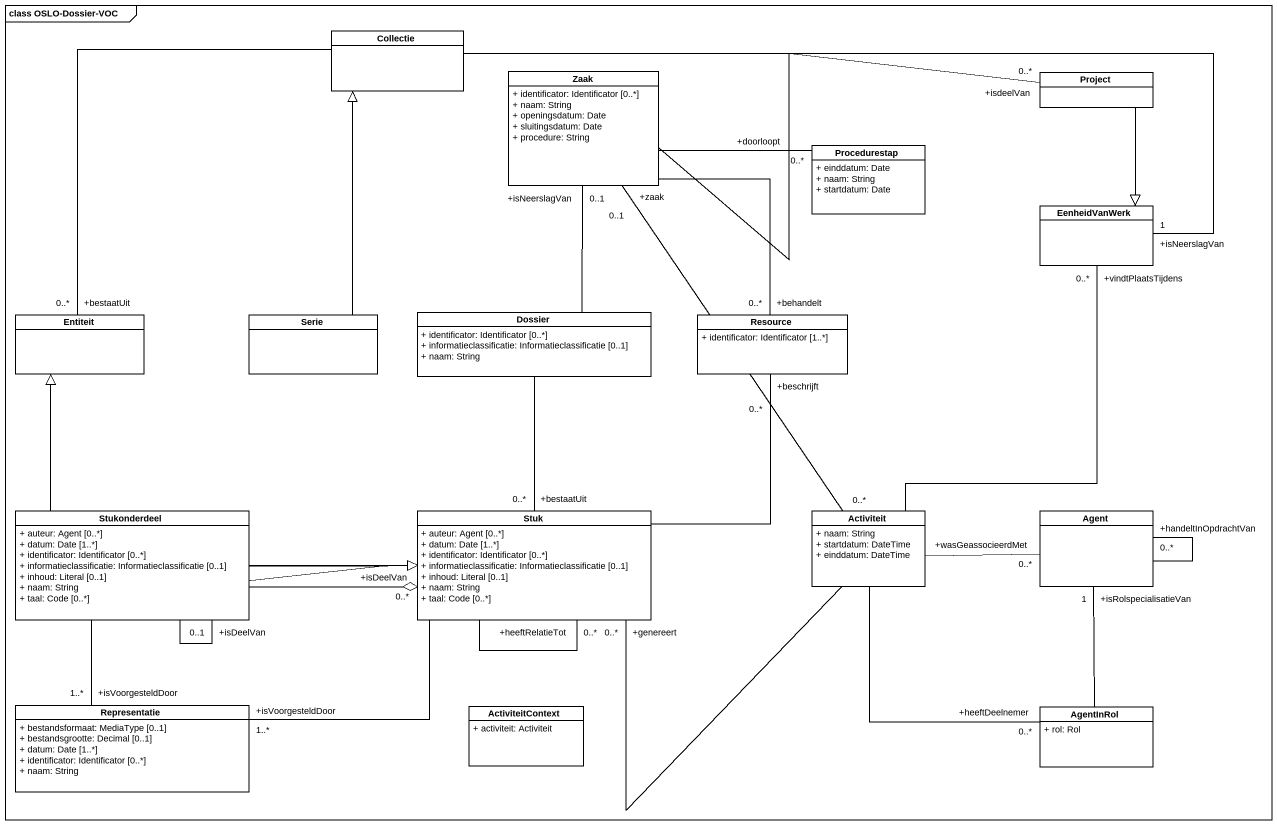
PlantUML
@startuml
mainframe class OSLO-Dossier-VOC
hide circle
hide empty members
skinparam classAttributeIconSize 0
class Collectie #FFFFFF
class Zaak {
  + identificator: Identificator [0..*]
  + naam: String
  + openingsdatum: Date
  + sluitingsdatum: Date
  + procedure: String
}
class Project #FFFFFF
class Procedurestap {
  + einddatum: Date
  + naam: String
  + startdatum: Date
}
class EenheidVanWerk #FFFFFF
class Entiteit #FFFFFF
class Serie
class Dossier {
  + identificator: Identificator [0..*]
  + informatieclassificatie: Informatieclassificatie [0..1]
  + naam: String
}
class Resource {
  + identificator: Identificator [1..*]
}
class Stukonderdeel {
  + auteur: Agent [0..*]
  + datum: Date [1..*]
  + identificator: Identificator [0..*]
  + informatieclassificatie: Informatieclassificatie [0..1]
  + inhoud: Literal [0..1]
  + naam: String
  + taal: Code [0..*]
}
class Stuk {
  + auteur: Agent [0..*]
  + datum: Date [1..*]
  + identificator: Identificator [0..*]
  + informatieclassificatie: Informatieclassificatie [0..1]
  + inhoud: Literal [0..1]
  + naam: String
  + taal: Code [0..*]
}
class Activiteit {
  + naam: String
  + startdatum: DateTime
  + einddatum: DateTime
}
class "Agent" as Agent_
class Representatie {
  + bestandsformaat: MediaType [0..1]
  + bestandsgrootte: Decimal [0..1]
  + datum: Date [1..*]
  + identificator: Identificator [0..*]
  + naam: String
}
class ActiviteitContext {
  + activiteit: Activiteit
}
class AgentInRol {
  + rol: Rol
}
Collectie -right- "+isNeerslagVan\n1" EenheidVanWerk
Collectie -- "+bestaatUit\n0..*" Entiteit
Zaak -right- "+isdeelVan\n0..*" Project
Zaak -right- "+doorloopt\n0..*" Procedurestap
Zaak -- "+behandelt\n0..*" Resource
Project --|> EenheidVanWerk
Serie -up-|> Collectie
Dossier -up- "+isNeerslagVan\n0..1" Zaak
Dossier -- "+bestaatUit\n0..*" Stuk
Stukonderdeel -up-|> Entiteit
Stukonderdeel -- "+isDeelVan\n0..1" Stukonderdeel
Stukonderdeel -right-|> Stuk
Stukonderdeel -right-o "+isDeelVan\n0..*" Stuk
Stukonderdeel -- "+isVoorgesteldDoor\n1..*" Representatie
Stuk -up- "+beschrijft\n0..*" Resource
Stuk -- "+heeftRelatieTot\n0..*" Stuk
Stuk -left- "+isVoorgesteldDoor\n1..*" Representatie
Activiteit "0..*" -up- "+zaak\n0..1" Zaak
Activiteit -up- "+vindtPlaatsTijdens\n0..*" EenheidVanWerk
Activiteit -left- "+genereert\n0..*" Stuk
Activiteit -right- "+wasGeassocieerdMet\n0..*" Agent_
Activiteit -- "+heeftDeelnemer\n0..*" AgentInRol
Agent_ -- "+handeltInOpdrachtVan\n0..*" Agent_
AgentInRol -up- "+isRolspecialisatieVan\n1" Agent_
@enduml
